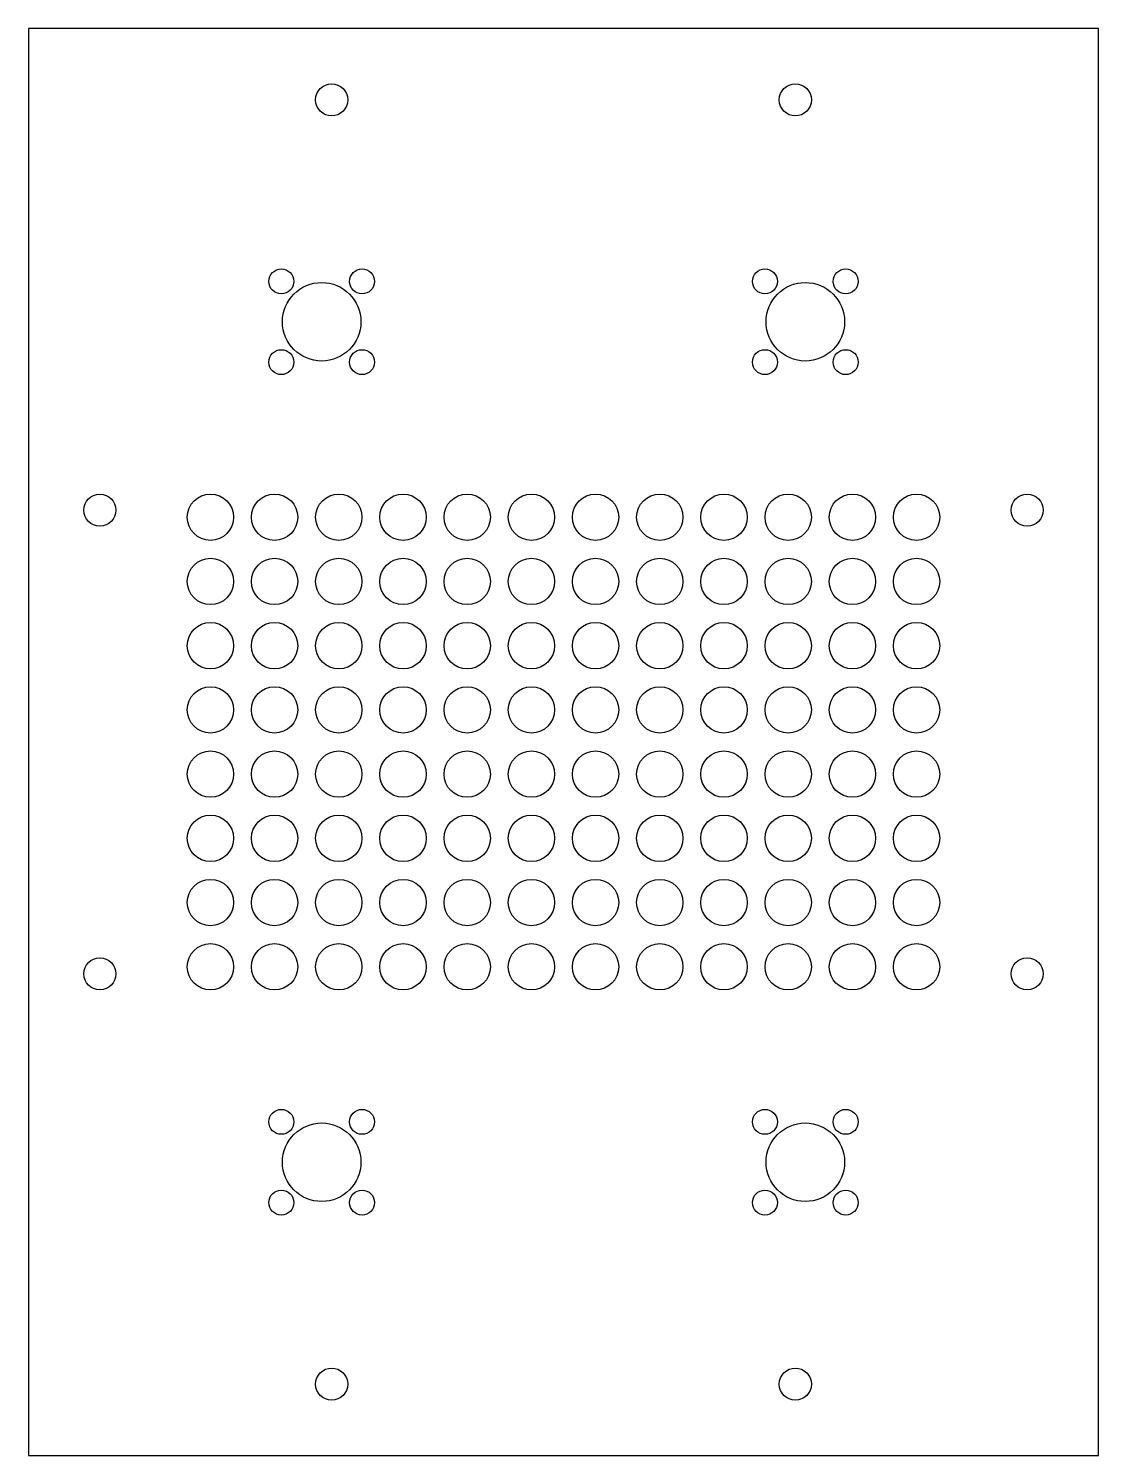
# Model space of a CAD drawing. Header units: millimetres. Extents: x -124 to 26, y -68 to 132.
import ezdxf

# ---------------------------------------------------------------- set-up
doc = ezdxf.new("R2010")
doc.units = ezdxf.units.MM

msp = doc.modelspace()

# ---------------------------------------------------------------- linework, layer by layer
at = {"color": 7, "linetype": 'Continuous', "lineweight": 25}
for p, q in [((25.5, 131.5), (-124.5, 131.5)), ((-124.5, 131.5), (-124.5, -68.5)), ((25.5, -68.5), (25.5, 131.5)), ((-124.5, -68.5), (25.5, -68.5))]:
    msp.add_line(p, q, dxfattribs=at)
for centre, radius in [((-82, 121.5), 2.25), ((-17, 121.5), 2.25), ((-89.06, 96.06), 1.75), ((-77.74, 96.06), 1.75), ((-21.26, 96.06), 1.75), ((-9.94, 96.06), 1.75), ((-83.4, 90.4), 5.5), ((-15.6, 90.4), 5.5), ((-89.06, 84.74), 1.75), ((-77.74, 84.74), 1.75), ((-21.26, 84.74), 1.75), ((-9.94, 84.74), 1.75), ((-114.5, 64), 2.25), ((-99, 63), 3.25), ((-90, 63), 3.25), ((-81, 63), 3.25), ((-72, 63), 3.25), ((-63, 63), 3.25), ((-54, 63), 3.25), ((-45, 63), 3.25), ((-36, 63), 3.25), ((-27, 63), 3.25), ((-18, 63), 3.25), ((-9, 63), 3.25), ((0, 63), 3.25), ((15.5, 64), 2.25), ((-99, 54), 3.25), ((-90, 54), 3.25), ((-81, 54), 3.25), ((-72, 54), 3.25), ((-63, 54), 3.25), ((-54, 54), 3.25), ((-45, 54), 3.25), ((-36, 54), 3.25), ((-27, 54), 3.25), ((-18, 54), 3.25), ((-9, 54), 3.25), ((0, 54), 3.25), ((-99, 45), 3.25), ((-90, 45), 3.25), ((-81, 45), 3.25), ((-72, 45), 3.25), ((-63, 45), 3.25), ((-54, 45), 3.25), ((-45, 45), 3.25), ((-36, 45), 3.25), ((-27, 45), 3.25), ((-18, 45), 3.25), ((-9, 45), 3.25), ((0, 45), 3.25), ((-99, 36), 3.25), ((-90, 36), 3.25), ((-81, 36), 3.25), ((-72, 36), 3.25), ((-63, 36), 3.25), ((-54, 36), 3.25), ((-45, 36), 3.25), ((-36, 36), 3.25), ((-27, 36), 3.25), ((-18, 36), 3.25), ((-9, 36), 3.25), ((0, 36), 3.25), ((-99, 27), 3.25), ((-90, 27), 3.25), ((-81, 27), 3.25), ((-72, 27), 3.25), ((-63, 27), 3.25), ((-54, 27), 3.25), ((-45, 27), 3.25), ((-36, 27), 3.25), ((-27, 27), 3.25), ((-18, 27), 3.25), ((-9, 27), 3.25), ((0, 27), 3.25), ((-99, 18), 3.25), ((-90, 18), 3.25), ((-81, 18), 3.25), ((-72, 18), 3.25), ((-63, 18), 3.25), ((-54, 18), 3.25), ((-45, 18), 3.25), ((-36, 18), 3.25), ((-27, 18), 3.25), ((-18, 18), 3.25), ((-9, 18), 3.25), ((0, 18), 3.25), ((-99, 9), 3.25), ((-90, 9), 3.25), ((-81, 9), 3.25), ((-72, 9), 3.25), ((-63, 9), 3.25), ((-54, 9), 3.25), ((-45, 9), 3.25), ((-36, 9), 3.25), ((-27, 9), 3.25), ((-18, 9), 3.25), ((-9, 9), 3.25), ((0, 9), 3.25), ((-99, 0), 3.25), ((-90, 0), 3.25), ((-81, 0), 3.25), ((-72, 0), 3.25), ((-63, 0), 3.25), ((-54, 0), 3.25), ((-45, 0), 3.25), ((-36, 0), 3.25), ((-27, 0), 3.25), ((-18, 0), 3.25), ((-9, 0), 3.25), ((0, 0), 3.25), ((-114.5, -1), 2.25), ((15.5, -1), 2.25), ((-89.06, -21.74), 1.75), ((-77.74, -21.74), 1.75), ((-21.26, -21.74), 1.75), ((-9.94, -21.74), 1.75), ((-83.4, -27.4), 5.5), ((-15.6, -27.4), 5.5), ((-89.06, -33.06), 1.75), ((-77.74, -33.06), 1.75), ((-21.26, -33.06), 1.75), ((-9.94, -33.06), 1.75), ((-82, -58.5), 2.25), ((-17, -58.5), 2.25)]:
    msp.add_circle(centre, radius, dxfattribs=at)

doc.saveas('drawing.dxf')
